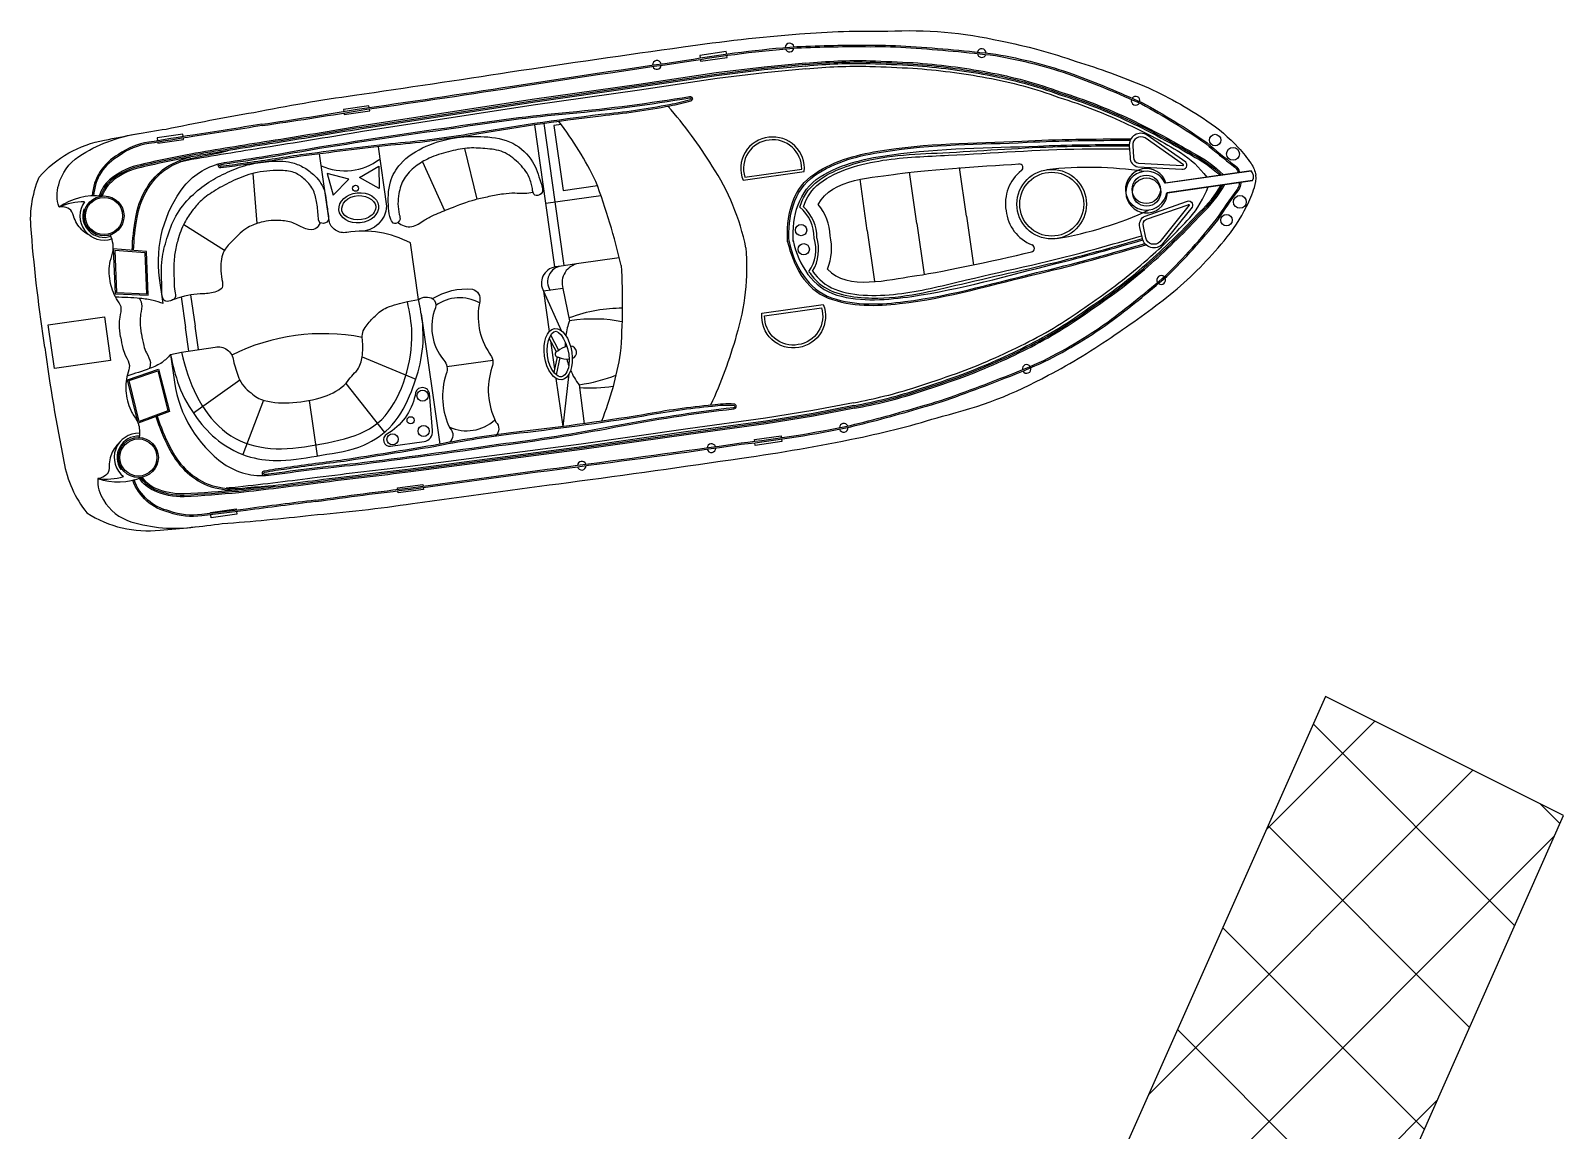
# Model space of a CAD drawing. Header units: metres. Extents: x 263097 to 264818, y 2151577 to 2154051.
# Drawn here: x 263126.34 to 263173.14, y 2153575.15 to 2153608.71 of the extents above; entities that cross this region are included whole.
import ezdxf

# ---------------------------------------------------------------- set-up
doc = ezdxf.new("R2010")
doc.units = ezdxf.units.M
doc.layers.add('PORT', color=5, linetype='Continuous')

msp = doc.modelspace()

# ---------------------------------------------------------------- linework, layer by layer
at = {"color": 32, "true_color": 0xcd6928}
for p, q in [((263142.074, 2153603.447), (263141.734, 2153605.835)), ((263142.359, 2153603.488), (263142.019, 2153605.877)), ((263139.586, 2153605.119), (263139.969, 2153603.574)), ((263133.121, 2153604.353), (263133.25, 2153602.829)), ((263138.303, 2153604.711), (263138.977, 2153603.221)), ((263153.402, 2153602.83), (263153.181, 2153604.389)), ((263154.914, 2153603.046), (263154.702, 2153604.539)), ((263151.89, 2153602.615), (263151.668, 2153604.178)), ((263128.003, 2153603.247), (263127.962, 2153603.26)), ((263154.914, 2153603.046), (263155.127, 2153601.553)), ((263131.015, 2153602.793), (263132.26, 2153602.011)), ((263151.89, 2153602.615), (263152.113, 2153601.052)), ((263153.402, 2153602.83), (263153.624, 2153601.272)), ((263130.94, 2153600.586), (263131.073, 2153599.651)), ((263131.225, 2153600.648), (263131.361, 2153599.692)), ((263142.596, 2153600.842), (263142.003, 2153600.757)), ((263142.003, 2153600.757), (263142.178, 2153599.53)), ((263142.003, 2153600.757), (263142.541, 2153599.561)), ((263131.175, 2153598.935), (263131.073, 2153599.651)), ((263131.462, 2153598.978), (263131.361, 2153599.692)), ((263138.268, 2153600.07), (263138.834, 2153596.093)), ((263142.398, 2153598.912), (263142.178, 2153599.324)), ((263142.218, 2153599.25), (263142.342, 2153598.381)), ((263142.473, 2153598.952), (263142.225, 2153599.42)), ((263136.464, 2153598.753), (263138.105, 2153598.08)), ((263142.42, 2153598.756), (263142.321, 2153598.281)), ((263142.504, 2153598.738), (263142.393, 2153598.207)), ((263139.052, 2153598.459), (263140.45, 2153598.658)), ((263142.779, 2153598.234), (263142.591, 2153596.629)), ((263132.732, 2153598.044), (263131.309, 2153597.042)), ((263135.964, 2153597.945), (263137.144, 2153596.451)), ((263142.382, 2153598.101), (263142.591, 2153596.629)), ((263133.454, 2153597.432), (263132.822, 2153595.776)), ((263134.842, 2153597.428), (263135.095, 2153595.732)), ((263129.129, 2153595.341), (263129.093, 2153595.316))]:
    msp.add_line(p, q, dxfattribs=at)
for points in [[(263126.777, 2153599.039, -0.01736), (263126.364, 2153602.535, -0.12634), (263126.6, 2153604.244, -0.172899), (263128.6, 2153605.369, -0.013884), (263130.479, 2153605.71, -0.008973), (263133.157, 2153606.22, -0.01509), (263136.232, 2153606.743, 0.002245), (263140.986, 2153607.453, -0.003342), (263146.267, 2153608.216, -0.016984), (263149.818, 2153608.614, -0.024546), (263152.513, 2153608.697, -0.067942), (263155.959, 2153608.402, -0.033948), (263158.268, 2153607.777, -0.022001), (263160.355, 2153607.021, -0.042872), (263162.261, 2153605.962, -0.059514), (263163.218, 2153605.142, -0.046364), (263163.607, 2153604.654, -0.104882), (263163.756, 2153604.305, -0.104882)], [(263133.402, 2153605.858, 0.006425), (263136.307, 2153606.312, 0.002217), (263141.053, 2153607.02, -0.003368), (263146.372, 2153607.809, -0.024633), (263149.733, 2153608.227, -0.015037), (263151.974, 2153608.267, -0.025439), (263153.223, 2153608.23, -0.013843), (263155.813, 2153607.996, -0.040266), (263158.173, 2153607.389, -0.016729), (263160.277, 2153606.517, -0.029739), (263162.254, 2153605.299, 0.01525), (263163.101, 2153604.611, -0.132389), (263163.23, 2153604.459, -0.028442), (263163.265, 2153604.387, -0.028442)], [(263133.408, 2153605.816, 0.006424), (263136.314, 2153606.269, 0.002217), (263141.059, 2153606.978, -0.003368), (263146.378, 2153607.767, -0.024633), (263149.736, 2153608.184, -0.015038), (263151.974, 2153608.224, -0.025461), (263153.22, 2153608.187, -0.013839), (263155.807, 2153607.953, -0.040238), (263158.158, 2153607.348, -0.016715), (263160.258, 2153606.478, -0.029693), (263162.227, 2153605.265, 0.015234), (263163.076, 2153604.576, -0.134036), (263163.192, 2153604.44, -0.024879), (263163.221, 2153604.38, -0.024879)], [(263149.999, 2153607.718), (263148.735, 2153607.599), (263147.277, 2153607.422), (263144.911, 2153607.07), (263141.658, 2153606.607), (263136.451, 2153605.805, -0.002601), (263133.628, 2153605.339, 0.004411), (263131.228, 2153604.945, 0.013009), (263129.589, 2153604.598, 0.113396), (263128.749, 2153604.158, 0.146005), (263128.437, 2153603.671, 1.595219)], [(263150.003, 2153607.676), (263148.739, 2153607.557), (263147.282, 2153607.38), (263144.917, 2153607.028), (263141.665, 2153606.565), (263136.458, 2153605.762, -0.002601), (263133.635, 2153605.297, 0.004411), (263131.235, 2153604.903, 0.013003), (263129.599, 2153604.557, 0.113337), (263128.777, 2153604.125, 0.144821), (263128.482, 2153603.668, 0.138987)], [(263150.007, 2153607.633), (263148.744, 2153607.514), (263147.288, 2153607.337), (263144.923, 2153606.985), (263141.671, 2153606.522), (263136.465, 2153605.72, -0.002601), (263133.641, 2153605.254, 0.00441), (263131.243, 2153604.861, 0.012997), (263129.61, 2153604.515, 0.113276), (263128.805, 2153604.093, 0.142458), (263128.526, 2153603.664, 0.142458)], [(263149.999, 2153607.718, -0.031596), (263151.977, 2153607.796, -0.004928), (263153.293, 2153607.737, -0.02844), (263155.57, 2153607.447, -0.042875), (263157.797, 2153606.839, -0.035347), (263159.943, 2153605.998, -0.024093), (263161.829, 2153604.983, -0.079837), (263162.761, 2153604.315)], [(263150.003, 2153607.676, -0.031592), (263151.975, 2153607.753, -0.004926), (263153.29, 2153607.694, -0.028436), (263155.562, 2153607.404, -0.042895), (263157.783, 2153606.798, -0.035363), (263159.925, 2153605.959, -0.024111), (263161.808, 2153604.946, -0.077658), (263162.707, 2153604.307, -0.077658)], [(263150.007, 2153607.633, -0.031588), (263151.974, 2153607.71, -0.004924), (263153.288, 2153607.651, -0.028433), (263155.554, 2153607.362, -0.042917), (263157.77, 2153606.757, -0.035379), (263159.907, 2153605.92, -0.02413), (263161.788, 2153604.908, -0.075408), (263162.653, 2153604.3, -0.075408)], [(263150.016, 2153607.547, -0.031581), (263151.971, 2153607.624, -0.00492), (263153.282, 2153607.565, -0.028426), (263155.539, 2153607.278, -0.042959), (263157.742, 2153606.676, -0.035411), (263159.87, 2153605.843, -0.028829), (263161.449, 2153604.994, -0.092336), (263162.253, 2153604.243, -0.080328)], [(263150.015, 2153607.547), (263148.753, 2153607.428), (263147.3, 2153607.252), (263144.935, 2153606.9), (263141.684, 2153606.437), (263136.479, 2153605.635, -0.002601), (263133.655, 2153605.169, 0.00441), (263131.258, 2153604.776, 0.002867), (263130.897, 2153604.707, 0.002867)], [(263130.39, 2153600.387), (263130.28, 2153601.159, -0.202722), (263131.033, 2153603.967, -0.178768), (263132.248, 2153604.688, 0.010028), (263134.886, 2153605.121, -0.005356), (263139.249, 2153605.779, -0.016605), (263142.789, 2153606.228, 0.018921), (263146.46, 2153606.705, -0.925873), (263146.502, 2153606.566, -0.041202), (263145.859, 2153606.411, -0.024461), (263143.758, 2153606.108, 0.012888), (263139.713, 2153605.508, -0.019359), (263137.338, 2153605.217, 0.002375), (263134.589, 2153604.881, -0.006386), (263132.846, 2153604.619, -0.013656), (263132.146, 2153604.528, -0.862706), (263132.112, 2153604.658, 0.648089)], [(263132.126, 2153604.618, -0.016488), (263132.255, 2153604.646, 0.010023), (263134.894, 2153605.079, -0.005356), (263139.255, 2153605.737, -0.016607), (263142.793, 2153606.185, 0.018921), (263146.467, 2153606.663, 0.01143), (263146.469, 2153606.663, -0.913283), (263146.487, 2153606.606, -0.041174), (263145.852, 2153606.454, -0.024478), (263143.754, 2153606.151, 0.012889), (263139.706, 2153605.551, -0.019362), (263137.333, 2153605.259, 0.002377), (263134.583, 2153604.924, -0.006391), (263132.84, 2153604.661, -0.013664), (263132.141, 2153604.571, 0.000701), (263132.141, 2153604.571, -0.819976), (263132.126, 2153604.618, -0.819976)], [(263148.18, 2153602.087, 0.096403), (263147.151, 2153604.581, 0.040538), (263145.807, 2153606.401, 1.92312)], [(263133.402, 2153605.858, -0.002942), (263131.291, 2153605.526, 0.002013), (263129.947, 2153605.306, 0.130442), (263129.022, 2153604.93, 0.261246), (263128.223, 2153603.67, 0.209197)], [(263133.409, 2153605.816, -0.002941), (263131.297, 2153605.484, 0.002014), (263129.953, 2153605.264, 0.130992), (263129.045, 2153604.894, 0.261832), (263128.265, 2153603.668, 0.261832)], [(263144.373, 2153601.545, 0.033687), (263143.6, 2153604.111, 0.051879), (263142.471, 2153605.941, 1.92312)], [(263127.209, 2153603.33, -0.164393), (263127.197, 2153604.005, -0.188684), (263127.817, 2153604.874, -0.10758), (263129.646, 2153605.574)], [(263148.094, 2153604.145), (263149.966, 2153604.412, 0.483063), (263148.882, 2153605.459, 0.50024), (263148.094, 2153604.145, 0.418424)], [(263159.888, 2153605.193), (263159.912, 2153604.848, 0.382221), (263160.155, 2153604.559), (263161.491, 2153604.489, 0.786544), (263161.612, 2153604.696), (263160.43, 2153605.528, 0.616464), (263159.888, 2153605.193, 3.844907)], [(263129.444, 2153602.008, -0.043195), (263129.554, 2153603.019, -0.183415), (263130.372, 2153604.469, -0.094511), (263131.228, 2153604.858)], [(263129.486, 2153602.005, -0.043334), (263129.597, 2153603.012, -0.18333), (263130.398, 2153604.435, -0.123985), (263131.522, 2153604.868, 0.015377), (263132.354, 2153605.049)], [(263138.185, 2153600.509), (263137.939, 2153602.237, 0.158322), (263135.996, 2153602.556, -0.417676), (263135.452, 2153602.916), (263135.162, 2153604.953)], [(263136.948, 2153605.171), (263137.206, 2153603.359, -0.406088), (263136.395, 2153602.592)], [(263126.777, 2153599.039, 0.01736), (263127.356, 2153595.567, 0.12634), (263128.06, 2153593.992, 0.172899), (263130.294, 2153593.469, 0.013884), (263132.194, 2153593.666, 0.008973), (263134.908, 2153593.924, 0.01509), (263138.006, 2153594.28, -0.002245), (263142.77, 2153594.925, 0.003342), (263148.054, 2153595.667, 0.016984), (263151.574, 2153596.276, 0.024546), (263154.186, 2153596.949, 0.067942), (263157.413, 2153598.194, 0.033948), (263159.455, 2153599.438, 0.022001), (263161.249, 2153600.747, 0.042872), (263162.783, 2153602.296, 0.059514), (263163.473, 2153603.35, 0.046364), (263163.71, 2153603.927, 0.104882), (263163.756, 2153604.305, 0.104882)], [(263135.036, 2153594.382, -0.006424), (263137.953, 2153594.758, -0.002217), (263142.707, 2153595.403, 0.003368), (263148.035, 2153596.13, 0.024633), (263151.376, 2153596.666, 0.015038), (263153.536, 2153597.253, 0.025461), (263154.722, 2153597.635, 0.013839), (263157.141, 2153598.582, 0.040238), (263159.23, 2153599.819, 0.016715), (263161.004, 2153601.241, 0.029693), (263162.556, 2153602.956, -0.015234), (263163.179, 2153603.854, 0.134036), (263163.252, 2153604.017, 0.024879), (263163.263, 2153604.082, 0.024879)], [(263135.042, 2153594.34, -0.006425), (263137.959, 2153594.716, -0.002217), (263142.713, 2153595.36, 0.003368), (263148.041, 2153596.087, 0.024633), (263151.385, 2153596.624, 0.015037), (263153.548, 2153597.211, 0.025439), (263154.737, 2153597.595, 0.013843), (263157.159, 2153598.543, 0.040266), (263159.256, 2153599.784, 0.016729), (263161.033, 2153601.209, 0.029739), (263162.591, 2153602.931, -0.01525), (263163.213, 2153603.828, 0.132389), (263163.294, 2153604.01, 0.028442), (263163.307, 2153604.089, 0.028442)], [(263151.467, 2153597.356, 0.031581), (263153.366, 2153597.828, 0.00492), (263154.609, 2153598.25, 0.028426), (263156.695, 2153599.156, 0.042959), (263158.643, 2153600.349, 0.035411), (263160.453, 2153601.743, 0.028829), (263161.733, 2153602.999, 0.092336), (263162.296, 2153603.945, 0.080328)], [(263151.483, 2153597.271, 0.031588), (263153.393, 2153597.746, 0.004924), (263154.638, 2153598.169, 0.028433), (263156.734, 2153599.079, 0.042917), (263158.692, 2153600.279, 0.035379), (263160.511, 2153601.679, 0.02413), (263162.034, 2153603.176, 0.075408), (263162.696, 2153604.002, 0.075408)], [(263151.491, 2153597.229, 0.031592), (263153.406, 2153597.705, 0.004926), (263154.652, 2153598.129, 0.028436), (263156.753, 2153599.041, 0.042895), (263158.717, 2153600.243, 0.035363), (263160.539, 2153601.646, 0.024111), (263162.065, 2153603.145, 0.077658), (263162.749, 2153604.009, 0.077658)], [(263151.498, 2153597.186, 0.031596), (263153.419, 2153597.664, 0.004928), (263154.667, 2153598.088, 0.02844), (263156.772, 2153599.002, 0.042875), (263158.741, 2153600.208, 0.035347), (263160.568, 2153601.614, 0.024093), (263162.095, 2153603.115, 0.079837), (263162.803, 2153604.017)], [(263160.29, 2153602.372), (263160.216, 2153602.71, -0.382221), (263160.37, 2153603.055), (263161.632, 2153603.495, -0.786544), (263161.807, 2153603.33), (263160.904, 2153602.202, -0.616464), (263160.29, 2153602.372, -3.844907)], [(263148.18, 2153602.087, -0.096403), (263147.888, 2153599.404, -0.040538), (263147.105, 2153597.281, -1.92312)], [(263142.543, 2153601.529), (263142.351, 2153601.502, 0.516839), (263142.003, 2153600.757, 0.282905)], [(263143.077, 2153601.605), (263142.543, 2153601.529, 0.545737), (263142.202, 2153600.786, 0.282905)], [(263144.307, 2153601.78), (263143.077, 2153601.605, 0.462925), (263142.596, 2153600.842), (263142.798, 2153599.858)], [(263144.373, 2153601.545, -0.033687), (263144.347, 2153598.865, -0.051879), (263143.774, 2153596.792, -1.92312)], [(263138.185, 2153600.509, -0.291269), (263138.624, 2153600.529, -0.299867), (263138.699, 2153600.258, 0.273478), (263138.954, 2153598.659, -0.28657), (263139.029, 2153598.236, 0.198759), (263139.15, 2153596.567, -0.45148), (263139.132, 2153596.15, -1.463971)], [(263138.616, 2153600.533, -0.164009), (263139.83, 2153600.825, -0.407559), (263140.053, 2153600.451, 0.20466), (263140.353, 2153598.858, -0.28657), (263140.427, 2153598.436, 0.198759), (263140.549, 2153596.766, -0.45148), (263140.531, 2153596.349, -1.463971)], [(263130.612, 2153598.827), (263130.948, 2153598.902), (263131.974, 2153599.053, -0.448043), (263132.531, 2153598.642, 0.025561), (263132.692, 2153598.132, 0.15676), (263133.078, 2153597.655, 0.144288), (263133.476, 2153597.426, 0.079427), (263134.344, 2153597.359, 0.054179), (263135.303, 2153597.543, 0.127294), (263135.975, 2153597.956, -0.025195), (263136.324, 2153598.363, 0.112656), (263136.464, 2153598.758, 0.061652), (263136.47, 2153599.281, -0.222278), (263136.585, 2153599.694, -0.049109), (263136.859, 2153600.003, -0.09997), (263137.218, 2153600.261, -0.045992), (263137.848, 2153600.442), (263138.185, 2153600.509)], [(263148.672, 2153600.086), (263150.544, 2153600.353, -0.483063), (263149.796, 2153599.044, -0.50024), (263148.672, 2153600.086, -0.418424)], [(263130.612, 2153598.827), (263130.733, 2153597.982, 0.202722), (263132.239, 2153595.494, 0.178768), (263133.607, 2153595.142, -0.010028), (263136.262, 2153595.462, 0.005356), (263140.634, 2153596.048, 0.016605), (263144.159, 2153596.606, -0.018921), (263147.818, 2153597.172, 0.925873), (263147.819, 2153597.317, 0.041202), (263147.159, 2153597.286, 0.024461), (263145.057, 2153596.99, -0.012888), (263141.005, 2153596.438, 0.019359), (263138.642, 2153596.055, -0.002375), (263135.909, 2153595.609, 0.006386), (263134.162, 2153595.375, 0.013656), (263133.464, 2153595.267, 0.862706), (263133.468, 2153595.132, -0.648089)], [(263151.482, 2153597.271), (263150.236, 2153597.032), (263148.789, 2153596.796), (263146.42, 2153596.474), (263143.168, 2153596.011), (263137.945, 2153595.328, 0.002601), (263135.103, 2153594.987, -0.00441), (263132.69, 2153594.695, -0.012997), (263131.026, 2153594.572, -0.113276), (263130.135, 2153594.753, -0.142458), (263129.747, 2153595.086, -0.142458)], [(263151.466, 2153597.355), (263150.221, 2153597.117), (263148.776, 2153596.881), (263146.408, 2153596.559), (263143.156, 2153596.096), (263137.934, 2153595.413, 0.002601), (263135.093, 2153595.072, -0.00441), (263132.681, 2153594.781, -0.002867), (263132.316, 2153594.746, -0.002867)], [(263133.471, 2153595.175, 0.016488), (263133.602, 2153595.184, -0.010023), (263136.257, 2153595.505, 0.005356), (263140.629, 2153596.09, 0.016607), (263144.151, 2153596.648, -0.018921), (263147.813, 2153597.215, -0.01143), (263147.815, 2153597.215, 0.913283), (263147.816, 2153597.274, 0.041174), (263147.163, 2153597.243, 0.024478), (263145.064, 2153596.948, -0.012889), (263141.01, 2153596.395, 0.019362), (263138.65, 2153596.012, -0.002377), (263135.915, 2153595.567, 0.006391), (263134.168, 2153595.333, 0.013664), (263133.472, 2153595.225, -0.000701), (263133.472, 2153595.225, 0.819976), (263133.471, 2153595.175, 0.819976)], [(263151.498, 2153597.186), (263150.251, 2153596.948), (263148.802, 2153596.711), (263146.432, 2153596.389), (263143.179, 2153595.926), (263137.955, 2153595.243, 0.002601), (263135.114, 2153594.902, -0.004411), (263132.699, 2153594.61, -0.013009), (263131.029, 2153594.486, -0.113396), (263130.1, 2153594.674, -0.146005), (263129.664, 2153595.054, -1.595219)], [(263151.49, 2153597.229), (263150.244, 2153596.99), (263148.795, 2153596.753), (263146.426, 2153596.431), (263143.174, 2153595.968), (263137.95, 2153595.285, 0.002601), (263135.109, 2153594.944, -0.004411), (263132.695, 2153594.652, -0.013003), (263131.027, 2153594.529, -0.113337), (263130.118, 2153594.713, -0.144821), (263129.706, 2153595.07, -0.138987)], [(263130.166, 2153596.932, 0.043195), (263130.555, 2153595.992, 0.183415), (263131.745, 2153594.828, 0.094511), (263132.675, 2153594.694)], [(263130.207, 2153596.947, 0.043334), (263130.593, 2153596.011, 0.18333), (263131.76, 2153594.868, 0.123985), (263132.96, 2153594.766, -0.015377), (263133.81, 2153594.825)], [(263128.39, 2153595.04, 0.164393), (263128.567, 2153594.388, 0.188684), (263129.405, 2153593.726, 0.10758), (263131.356, 2153593.564)], [(263135.042, 2153594.34, 0.002942), (263132.922, 2153594.069, -0.002013), (263131.57, 2153593.906, -0.130442), (263130.577, 2153594.009, -0.261246), (263129.458, 2153594.995, -0.209197)], [(263135.037, 2153594.383, 0.002941), (263132.916, 2153594.112, -0.002014), (263131.564, 2153593.948, -0.130992), (263130.589, 2153594.05, -0.261832), (263129.498, 2153595.01, -0.261832)]]:
    msp.add_lwpolyline(points, format="xyb", dxfattribs=at)
for points in [[(263147.595, 2153608), (263147.584, 2153608.074), (263146.773, 2153607.958), (263146.785, 2153607.879)], [(263146.791, 2153607.836), (263146.799, 2153607.78), (263147.61, 2153607.896), (263147.601, 2153607.958)], [(263136.681, 2153606.366), (263136.673, 2153606.421), (263135.898, 2153606.31), (263135.907, 2153606.245)], [(263135.913, 2153606.202), (263135.919, 2153606.159), (263136.694, 2153606.269), (263136.687, 2153606.323)], [(263142.539, 2153605.851), (263142.317, 2153605.82), (263142.6, 2153603.832), (263143.648, 2153603.982)], [(263131.001, 2153605.48), (263130.99, 2153605.556), (263130.205, 2153605.445), (263130.219, 2153605.352)], [(263130.225, 2153605.309), (263130.229, 2153605.28), (263131.013, 2153605.392), (263131.007, 2153605.437)], [(263163.609, 2153604.436), (263160.989, 2153604.063)], [(263161.009, 2153604.066), (263163.609, 2153604.436)], [(263163.652, 2153604.138), (263161.031, 2153603.765)], [(263161.052, 2153603.767), (263163.652, 2153604.138)], [(263142.351, 2153601.502), (263142.074, 2153603.447), (263143.754, 2153603.686)], [(263142.636, 2153601.542), (263142.359, 2153603.488)], [(263143.09, 2153597.906), (263143.244, 2153596.717)], [(263148.451, 2153596.178), (263148.443, 2153596.234), (263149.254, 2153596.349), (263149.263, 2153596.288)], [(263149.269, 2153596.245), (263149.279, 2153596.171), (263148.468, 2153596.056), (263148.457, 2153596.136)], [(263137.549, 2153594.711), (263137.543, 2153594.754), (263138.318, 2153594.864), (263138.326, 2153594.81)], [(263138.332, 2153594.768), (263138.34, 2153594.713), (263137.565, 2153594.602), (263137.555, 2153594.668)], [(263131.838, 2153593.981), (263131.834, 2153594.01), (263132.618, 2153594.121), (263132.624, 2153594.076)], [(263132.63, 2153594.033), (263132.641, 2153593.957), (263131.857, 2153593.845), (263131.844, 2153593.938)]]:
    msp.add_lwpolyline(points, dxfattribs=at)
for points in [[(263148.151, 2153604.24), (263149.885, 2153604.487, 0.460147), (263148.892, 2153605.374, 0.47706)], [(263159.995, 2153605.202), (263160.02, 2153604.85, 0.383069), (263160.166, 2153604.666), (263161.516, 2153604.596, 0.853636), (263161.54, 2153604.615), (263160.372, 2153605.438, 0.613527)], [(263160.395, 2153602.393), (263160.32, 2153602.738, -0.383069), (263160.41, 2153602.955), (263161.686, 2153603.4, -0.853636), (263161.715, 2153603.388), (263160.822, 2153602.271, -0.613527)], [(263148.753, 2153600.011), (263150.487, 2153600.258, -0.460147), (263149.781, 2153599.129, -0.47706)], [(263138.519, 2153597.648, 0.917705), (263138.079, 2153597.58, -0.209704), (263137.222, 2153596.396, 0.850912), (263137.332, 2153596.032), (263138.353, 2153596.177, 0.435659), (263138.613, 2153596.505)]]:
    msp.add_lwpolyline(points, format="xyb", close=True, dxfattribs=at)
for points in [[(263136.054, 2153604.182), (263135.393, 2153604.354), (263135.574, 2153603.696)], [(263136.383, 2153604.229), (263136.969, 2153604.578), (263136.979, 2153603.896)], [(263128.922, 2153600.683), (263129.928, 2153600.639), (263129.881, 2153601.975), (263128.863, 2153602.052)], [(263128.963, 2153600.724), (263129.884, 2153600.684), (263129.839, 2153601.935), (263128.908, 2153602.005)], [(263126.875, 2153599.736), (263128.594, 2153599.981), (263128.784, 2153598.642), (263127.066, 2153598.397)], [(263129.295, 2153598.059), (263130.25, 2153598.382), (263130.577, 2153597.086), (263129.621, 2153596.728)], [(263129.346, 2153598.031), (263130.22, 2153598.327), (263130.526, 2153597.113), (263129.651, 2153596.785)]]:
    msp.add_lwpolyline(points, close=True, dxfattribs=at)
for centre, radius in [((263162.509, 2153605.374), 0.175), ((263163.058, 2153604.953), 0.196), ((263157.52, 2153603.417), 1.062), ((263157.52, 2153603.417), 1.062), ((263157.52, 2153603.417), 0.976), ((263157.52, 2153603.417), 0.976), ((263160.406, 2153603.87), 0.432), ((263136.262, 2153603.901), 0.0915), ((263160.418, 2153603.787), 0.432), ((263128.583, 2153603.057), 0.61), ((263128.583, 2153603.057), 0.567), ((263163.267, 2153603.487), 0.196), ((263162.857, 2153602.93), 0.175), ((263149.867, 2153602.624), 0.171), ((263149.95, 2153602.042), 0.171), ((263138.308, 2153597.571), 0.17), ((263137.944, 2153596.821), 0.11), ((263137.392, 2153596.241), 0.17), ((263138.34, 2153596.492), 0.17), ((263129.632, 2153595.685), 0.61), ((263129.632, 2153595.685), 0.567)]:
    msp.add_circle(centre, radius, dxfattribs=at)
for centre, radius, start, end in [((263149.517, 2153608.199), 0.133, 9.4236, 179.8302), ((263149.517, 2153608.199), 0.133, 198.4891, 350.7647), ((263155.382, 2153608.031), 0.133, 359.7199, 167.8156), ((263145.463, 2153607.668), 0.133, 13.1342, 183.2333), ((263145.463, 2153607.668), 0.133, 201.8935, 354.474), ((263155.382, 2153608.031), 0.133, 186.4506, 341.0849), ((263160.084, 2153606.572), 0.133, 348.3345, 143.4765), ((263160.084, 2153606.572), 0.133, 162.1143, 329.6967), ((263135.937, 2153606.183), 1.749, 245.5726, 307.4601), ((263157.384, 2153603.436), 1.277, 128.0433, 189.8444), ((263156.528, 2153604.532), 0.113, 307.2987, 93.7664), ((263158.648, 2153593.26), 11.28, 81.4314, 96.5023), ((263160.406, 2153603.87), 0.634, 17.988, 350.4376), ((263160.418, 2153603.787), 0.634, 25.7705, 358.2201), ((263163.426, 2153604.258), 0.256, 332.0114, 44.1967), ((263163.426, 2153604.258), 0.256, 332.0114, 44.1967), ((263128.323, 2153601.705), 1.97, 84.0997, 124.4353), ((263127.993, 2153601.523), 1.97, 90.2294, 113.462), ((263128.583, 2153603.057), 0.739, 143.8766, 288.7782), ((263149.133, 2153602.386), 1.621, 2.3776, 38.9799), ((263128.583, 2153603.057), 0.653, 161.8284, 288.7782), ((263149.064, 2153602.396), 1.202, 359.3925, 50.5996), ((263149.064, 2153602.396), 1.288, 359.3925, 47.1423), ((263157.394, 2153603.36), 1.277, 186.3637, 248.1648), ((263155.768, 2153613.484), 11.28, 279.7059, 294.7767), ((263149.178, 2153602.065), 1.621, 337.2282, 13.8305), ((263149.115, 2153602.036), 1.202, 325.6085, 16.8156), ((263149.115, 2153602.036), 1.288, 329.0659, 16.8156), ((263156.879, 2153602.069), 0.113, 282.4417, 68.9095), ((263160.863, 2153601.103), 0.133, 46.5114, 214.0938), ((263160.863, 2153601.103), 0.133, 232.7316, 27.8736), ((263139.441, 2153599.303), 1.256, 61.3041, 125.5082), ((263144.649, 2153599.137), 1.987, 158.729, 172.08), ((263135.27, 2153593.212), 6.253, 79.0036, 116.4762), ((263144.649, 2153599.137), 1.987, 178.0532, 182.2931), ((263142.449, 2153598.839), 0.0932, 98.1041, 278.1041), ((263142.88, 2153598.397), 0.695, 103.7066, 129.6994), ((263142.739, 2153599.385), 0.695, 246.5087, 274.1488), ((263144.649, 2153599.137), 1.987, 193.0065, 199.3459), ((263142.88, 2153598.397), 0.695, 94.2195, 94.4888), ((263142.817, 2153598.891), 0.194, 288.9064, 87.2519), ((263142.739, 2153599.385), 0.695, 281.7193, 281.9886), ((263144.649, 2153599.137), 1.987, 203.5383, 218.2941), ((263156.755, 2153598.389), 0.133, 35.1233, 189.7575), ((263156.755, 2153598.389), 0.133, 208.3925, 16.4882), ((263139.661, 2153597.756), 1.256, 244.7285, 312.876), ((263129.632, 2153595.685), 0.739, 87.4299, 232.3315), ((263129.632, 2153595.685), 0.653, 87.4299, 214.3798), ((263151.17, 2153596.591), 0.133, 25.4434, 177.719), ((263151.17, 2153596.591), 0.133, 196.3779, 6.7845), ((263147.129, 2153595.969), 0.133, 21.7341, 174.3147), ((263147.129, 2153595.969), 0.133, 192.9748, 3.074), ((263143.168, 2153595.435), 0.133, 19.3261, 175.5752), ((263143.168, 2153595.435), 0.133, 194.1994, 0.7019), ((263128.638, 2153596.994), 1.97, 262.7461, 285.9787), ((263129.006, 2153596.91), 1.97, 251.7728, 292.1084)]:
    msp.add_arc(centre, radius, start, end, dxfattribs=at)
for centre, major_axis, ratio in [((263136.359, 2153603.306), (0.605, 0.059), 0.758117), ((263142.449, 2153598.839), (0.111, -0.782), 0.533092)]:
    msp.add_ellipse(centre, major_axis=major_axis, ratio=ratio, dxfattribs=at)
for start_param, end_param in [(0.830012, 1.576846), (4.712389, 5.232342)]:
    msp.add_ellipse((263142.951, 2153598.883), major_axis=(2.297, 0.327), ratio=0.425319, start_param=start_param, end_param=end_param, dxfattribs=at)
for points in [[(263141.625, 2153604.054), (263141.661, 2153603.891), (263141.735, 2153603.691), (263141.928, 2153603.73), (263141.922, 2153604.075), (263141.669, 2153604.709), (263141.068, 2153605.275), (263140.193, 2153605.476), (263139.369, 2153605.454), (263138.42, 2153605.183), (263137.63, 2153604.643), (263137.33, 2153604.101), (263137.271, 2153603.298), (263137.341, 2153602.951), (263137.451, 2153602.824), (263137.607, 2153602.919), (263137.599, 2153603.106), (263137.585, 2153603.74), (263137.745, 2153604.191), (263138.09, 2153604.566), (263138.513, 2153604.819), (263139.097, 2153605.015), (263139.672, 2153605.127), (263140.215, 2153605.113), (263140.77, 2153605.008), (263141.224, 2153604.686), (263141.563, 2153604.235), (263141.625, 2153604.054)], [(263135.182, 2153602.852), (263135.049, 2153602.674), (263134.745, 2153602.665), (263134.393, 2153602.83), (263133.985, 2153602.918), (263133.382, 2153602.866), (263132.975, 2153602.707), (263132.531, 2153602.327), (263132.251, 2153601.994), (263132.144, 2153601.47), (263132.184, 2153601.114), (263132.185, 2153600.866), (263132.02, 2153600.752), (263131.612, 2153600.682), (263130.828, 2153600.548), (263130.438, 2153600.464), (263130.345, 2153600.896), (263130.354, 2153601.735), (263130.501, 2153602.366), (263130.777, 2153603.049), (263131.247, 2153603.657), (263131.783, 2153604.085), (263132.35, 2153604.392), (263132.952, 2153604.613), (263133.615, 2153604.719), (263134.298, 2153604.691), (263134.657, 2153604.551), (263134.976, 2153604.323), (263135.299, 2153603.859), (263135.366, 2153603.526), (263135.424, 2153603.111), (263135.39, 2153602.872), (263135.182, 2153602.852), (263135.122, 2153603.046), (263135.071, 2153603.498), (263134.954, 2153603.874), (263134.688, 2153604.192), (263134.375, 2153604.386), (263133.947, 2153604.443), (263133.161, 2153604.363), (263132.534, 2153604.135), (263131.987, 2153603.843), (263131.557, 2153603.533), (263131.301, 2153603.251), (263131.043, 2153602.85), (263130.835, 2153602.323), (263130.747, 2153601.915), (263130.713, 2153601.436), (263130.724, 2153601.042), (263130.743, 2153600.764), (263130.746, 2153600.552), (263130.639, 2153600.478)], [(263137.554, 2153602.857), (263137.748, 2153602.751), (263137.983, 2153602.731), (263138.358, 2153602.928), (263138.658, 2153603.087), (263139.157, 2153603.292), (263139.924, 2153603.562), (263140.34, 2153603.657), (263140.776, 2153603.737), (263141.122, 2153603.76), (263141.437, 2153603.751), (263141.679, 2153603.782)], [(263128.174, 2153602.441), (263127.946, 2153602.597), (263127.675, 2153602.993), (263127.564, 2153603.233), (263127.377, 2153603.329), (263127.209, 2153603.33)], [(263129.086, 2153599.368), (263129.054, 2153599.728), (263129.072, 2153599.97), (263129.102, 2153600.287), (263128.967, 2153600.529), (263128.77, 2153601.07), (263128.774, 2153601.68), (263128.858, 2153602.001), (263128.859, 2153602.201), (263128.778, 2153602.478)], [(263130.39, 2153600.387), (263130.086, 2153600.472), (263129.682, 2153600.541), (263128.94, 2153600.575)], [(263130.612, 2153598.827), (263130.869, 2153597.88), (263131.425, 2153596.88), (263132.079, 2153596.195), (263133.055, 2153595.699), (263133.976, 2153595.592), (263135.224, 2153595.754), (263136.514, 2153596.065), (263137.38, 2153596.68), (263137.966, 2153597.7), (263138.258, 2153598.662), (263138.312, 2153599.734), (263138.185, 2153600.509)], [(263129.086, 2153599.368), (263129.156, 2153599.013), (263129.241, 2153598.786), (263129.358, 2153598.489), (263129.296, 2153598.22), (263129.258, 2153597.645), (263129.431, 2153597.061), (263129.602, 2153596.775), (263129.659, 2153596.584), (263129.659, 2153596.295)], [(263130.612, 2153598.827), (263130.354, 2153598.587), (263129.986, 2153598.408), (263129.282, 2153598.168)], [(263129.068, 2153596.163), (263128.893, 2153595.949), (263128.743, 2153595.493), (263128.704, 2153595.231), (263128.55, 2153595.087), (263128.39, 2153595.04)]]:
    msp.add_spline(points, degree=3, dxfattribs=at)
for points, knots in [([(263149.457, 2153602.268), (263149.414, 2153603.005), (263149.567, 2153603.807), (263150.772, 2153604.721), (263151.532, 2153604.919), (263153.706, 2153605.291), (263155.133, 2153605.264), (263157.698, 2153605.399), (263158.797, 2153605.41), (263159.939, 2153605.41)], [0, 0, 0, 0, 0.0462196, 0.0462196, 0.0924392, 0.0924392, 0.1947325, 0.1947325, 0.2709084, 0.2709084, 0.2709084, 0.2709084]), ([(263149.5, 2153602.271), (263149.456, 2153603.029), (263149.638, 2153603.836), (263150.899, 2153604.73), (263151.679, 2153604.908), (263153.868, 2153605.255), (263155.299, 2153605.235), (263157.802, 2153605.357), (263158.837, 2153605.367), (263159.917, 2153605.367)], [0, 0, 0, 0, 0.0480884, 0.0480884, 0.0961768, 0.0961768, 0.1985377, 0.1985377, 0.2704106, 0.2704106, 0.2704106, 0.2704106]), ([(263149.628, 2153602.278), (263149.584, 2153603.052), (263149.793, 2153603.826), (263151.102, 2153604.671), (263151.906, 2153604.824), (263154.135, 2153605.139), (263155.602, 2153605.131), (263158.027, 2153605.23), (263158.96, 2153605.238), (263159.888, 2153605.239)], [0, 0, 0, 0, 0.0508337, 0.0508337, 0.1016674, 0.1016674, 0.2060328, 0.2060328, 0.2709084, 0.2709084, 0.2709084, 0.2709084]), ([(263149.827, 2153603.325), (263149.875, 2153603.482), (263150.156, 2153604.117), (263151.829, 2153604.907), (263154.38, 2153604.968), (263157.211, 2153605.193), (263159.11, 2153605.196), (263159.888, 2153605.197)], [0.0234044, 0.0234044, 0.0234044, 0.0234044, 0.0350942, 0.0739111, 0.138251, 0.2165713, 0.2709084, 0.2709084, 0.2709084, 0.2709084]), ([(263149.94, 2153603.34), (263150.04, 2153603.626), (263150.193, 2153603.873), (263150.954, 2153604.454), (263151.696, 2153604.651), (263153.031, 2153604.86), (263153.697, 2153604.875), (263155.724, 2153604.981), (263157.088, 2153605.084), (263158.926, 2153605.109), (263159.407, 2153605.11), (263159.888, 2153605.111)], [0.0248254, 0.0248254, 0.0248254, 0.0248254, 0.0474598, 0.0474598, 0.0949196, 0.0949196, 0.1423794, 0.1423794, 0.237299, 0.237299, 0.2709084, 0.2709084, 0.2709084, 0.2709084]), ([(263150.393, 2153603.405), (263150.774, 2153604.215), (263152.162, 2153604.241), (263153.525, 2153604.449), (263155.33, 2153604.581), (263156.523, 2153604.645)], [0.0313661, 0.0313661, 0.0313661, 0.0313661, 0.1084744, 0.1084744, 0.1920729, 0.1920729, 0.1920729, 0.1920729]), ([(263136.878, 2153603.357), (263136.859, 2153603.558), (263136.535, 2153603.735), (263135.926, 2153603.594), (263135.766, 2153603.327), (263135.99, 2153602.953), (263136.4, 2153602.871), (263136.81, 2153603.097), (263136.89, 2153603.235), (263136.878, 2153603.357)], [0, 0, 0, 0, 1.743273, 1.743273, 3.486547, 3.486547, 5.22982, 5.22982, 6.283185, 6.283185, 6.283185, 6.283185]), ([(263150.22, 2153601.374), (263150.395, 2153601.128), (263150.611, 2153600.933), (263151.504, 2153600.587), (263152.272, 2153600.606), (263153.612, 2153600.778), (263154.256, 2153600.95), (263156.232, 2153601.413), (263157.57, 2153601.694), (263159.343, 2153602.184), (263159.804, 2153602.317), (263160.267, 2153602.451)], [0.0248254, 0.0248254, 0.0248254, 0.0248254, 0.0474598, 0.0474598, 0.0949196, 0.0949196, 0.1423794, 0.1423794, 0.237299, 0.237299, 0.2709084, 0.2709084, 0.2709084, 0.2709084]), ([(263149.457, 2153602.268), (263149.621, 2153601.55), (263149.992, 2153600.822), (263151.404, 2153600.281), (263152.189, 2153600.303), (263154.381, 2153600.552), (263155.743, 2153600.977), (263158.244, 2153601.563), (263159.303, 2153601.859), (263160.399, 2153602.178)], [0, 0, 0, 0, 0.0462196, 0.0462196, 0.0924392, 0.0924392, 0.1947325, 0.1947325, 0.2709084, 0.2709084, 0.2709084, 0.2709084]), ([(263149.499, 2153602.278), (263149.668, 2153601.538), (263150.068, 2153600.814), (263151.528, 2153600.307), (263152.328, 2153600.354), (263154.526, 2153600.632), (263155.895, 2153601.05), (263158.332, 2153601.632), (263159.329, 2153601.912), (263160.366, 2153602.213)], [0, 0, 0, 0, 0.0480884, 0.0480884, 0.0961768, 0.0961768, 0.1985377, 0.1985377, 0.2704106, 0.2704106, 0.2704106, 0.2704106]), ([(263149.624, 2153602.307), (263149.797, 2153601.551), (263150.214, 2153600.866), (263151.708, 2153600.421), (263152.522, 2153600.498), (263154.75, 2153600.818), (263156.157, 2153601.235), (263158.513, 2153601.817), (263159.411, 2153602.069), (263160.302, 2153602.327)], [0, 0, 0, 0, 0.0508337, 0.0508337, 0.1016674, 0.1016674, 0.2060328, 0.2060328, 0.2709084, 0.2709084, 0.2709084, 0.2709084]), ([(263150.107, 2153601.357), (263150.198, 2153601.22), (263150.645, 2153600.688), (263152.471, 2153600.397), (263154.938, 2153601.05), (263157.719, 2153601.625), (263159.543, 2153602.152), (263160.29, 2153602.368)], [0.0234044, 0.0234044, 0.0234044, 0.0234044, 0.0350942, 0.0739111, 0.138251, 0.2165713, 0.2709084, 0.2709084, 0.2709084, 0.2709084]), ([(263150.673, 2153601.438), (263151.265, 2153600.767), (263152.605, 2153601.129), (263153.972, 2153601.31), (263155.742, 2153601.687), (263156.906, 2153601.959)], [0.0313661, 0.0313661, 0.0313661, 0.0313661, 0.1084744, 0.1084744, 0.1920729, 0.1920729, 0.1920729, 0.1920729]), ([(263129.724, 2153599.459), (263129.709, 2153599.579), (263129.683, 2153599.78), (263129.703, 2153600.084), (263129.784, 2153600.345), (263129.694, 2153600.49), (263129.658, 2153600.543)], [0, 0, 0, 0, 0.00840925, 0.01405459, 0.02148076, 0.02583256, 0.02583256, 0.02583256, 0.02583256]), ([(263130.948, 2153598.902), (263131.161, 2153597.941), (263131.541, 2153597.106), (263132.859, 2153595.974), (263133.756, 2153595.861), (263135.645, 2153596.166), (263136.635, 2153596.318), (263137.697, 2153597.599), (263138.005, 2153598.593), (263137.974, 2153599.798), (263137.915, 2153600.107), (263137.848, 2153600.442)], [0, 0, 0, 0, 0.0684102, 0.0684102, 0.1368204, 0.1368204, 0.2052306, 0.2052306, 0.2736407, 0.2736407, 0.2974604, 0.2974604, 0.2974604, 0.2974604]), ([(263129.724, 2153599.459), (263129.743, 2153599.339), (263129.775, 2153599.139), (263129.878, 2153598.853), (263130.029, 2153598.624), (263129.983, 2153598.46), (263129.963, 2153598.399)], [0, 0, 0, 0, 0.00840925, 0.01405459, 0.02148076, 0.02583256, 0.02583256, 0.02583256, 0.02583256]), ([(263142.548, 2153598.143), (263142.636, 2153598.155), (263142.741, 2153598.281), (263142.85, 2153598.925), (263142.57, 2153599.512), (263142.208, 2153599.561), (263142.026, 2153599.075), (263142.24, 2153598.308), (263142.434, 2153598.126), (263142.548, 2153598.143)], [0, 0, 0, 0, 1.031451, 1.031451, 2.992455, 2.992455, 4.95346, 4.95346, 6.283185, 6.283185, 6.283185, 6.283185])]:
    msp.add_open_spline(points, degree=3, knots=knots, dxfattribs=at)
for points in [[(263144.406, 2153600.241), (263143.906, 2153600.243), (263143.346, 2153600.163), (263142.785, 2153599.943)], [(263144.123, 2153597.847), (263143.799, 2153597.798), (263143.451, 2153597.782), (263143.088, 2153597.815)]]:
    msp.add_open_spline(points, degree=3, dxfattribs=at)
at = {"layer": 'PORT'}
for p, q in [((263165.882, 2153588.386), (263142.647, 2153536.141)), ((263173.143, 2153584.758), (263165.882, 2153588.386)), ((263162.978, 2153561.828), (263173.143, 2153584.758))]:
    msp.add_line(p, q, dxfattribs=at)
at = {"layer": 'PORT', "linetype": 'Continuous'}
for p, q in [((263164.073, 2153584.319), (263167.388, 2153587.634)), ((263171.655, 2153581.402), (263165.509, 2153587.548)), ((263160.477, 2153576.233), (263170.382, 2153586.138)), ((263173.034, 2153584.513), (263172.434, 2153585.113)), ((263170.276, 2153578.291), (263164.127, 2153584.44)), ((263156.881, 2153568.146), (263172.865, 2153584.13)), ((263168.897, 2153575.18), (263162.745, 2153581.332)), ((263167.518, 2153572.069), (263161.363, 2153578.224)), ((263153.285, 2153560.06), (263169.289, 2153576.064))]:
    msp.add_line(p, q, dxfattribs=at)

doc.saveas('drawing.dxf')
